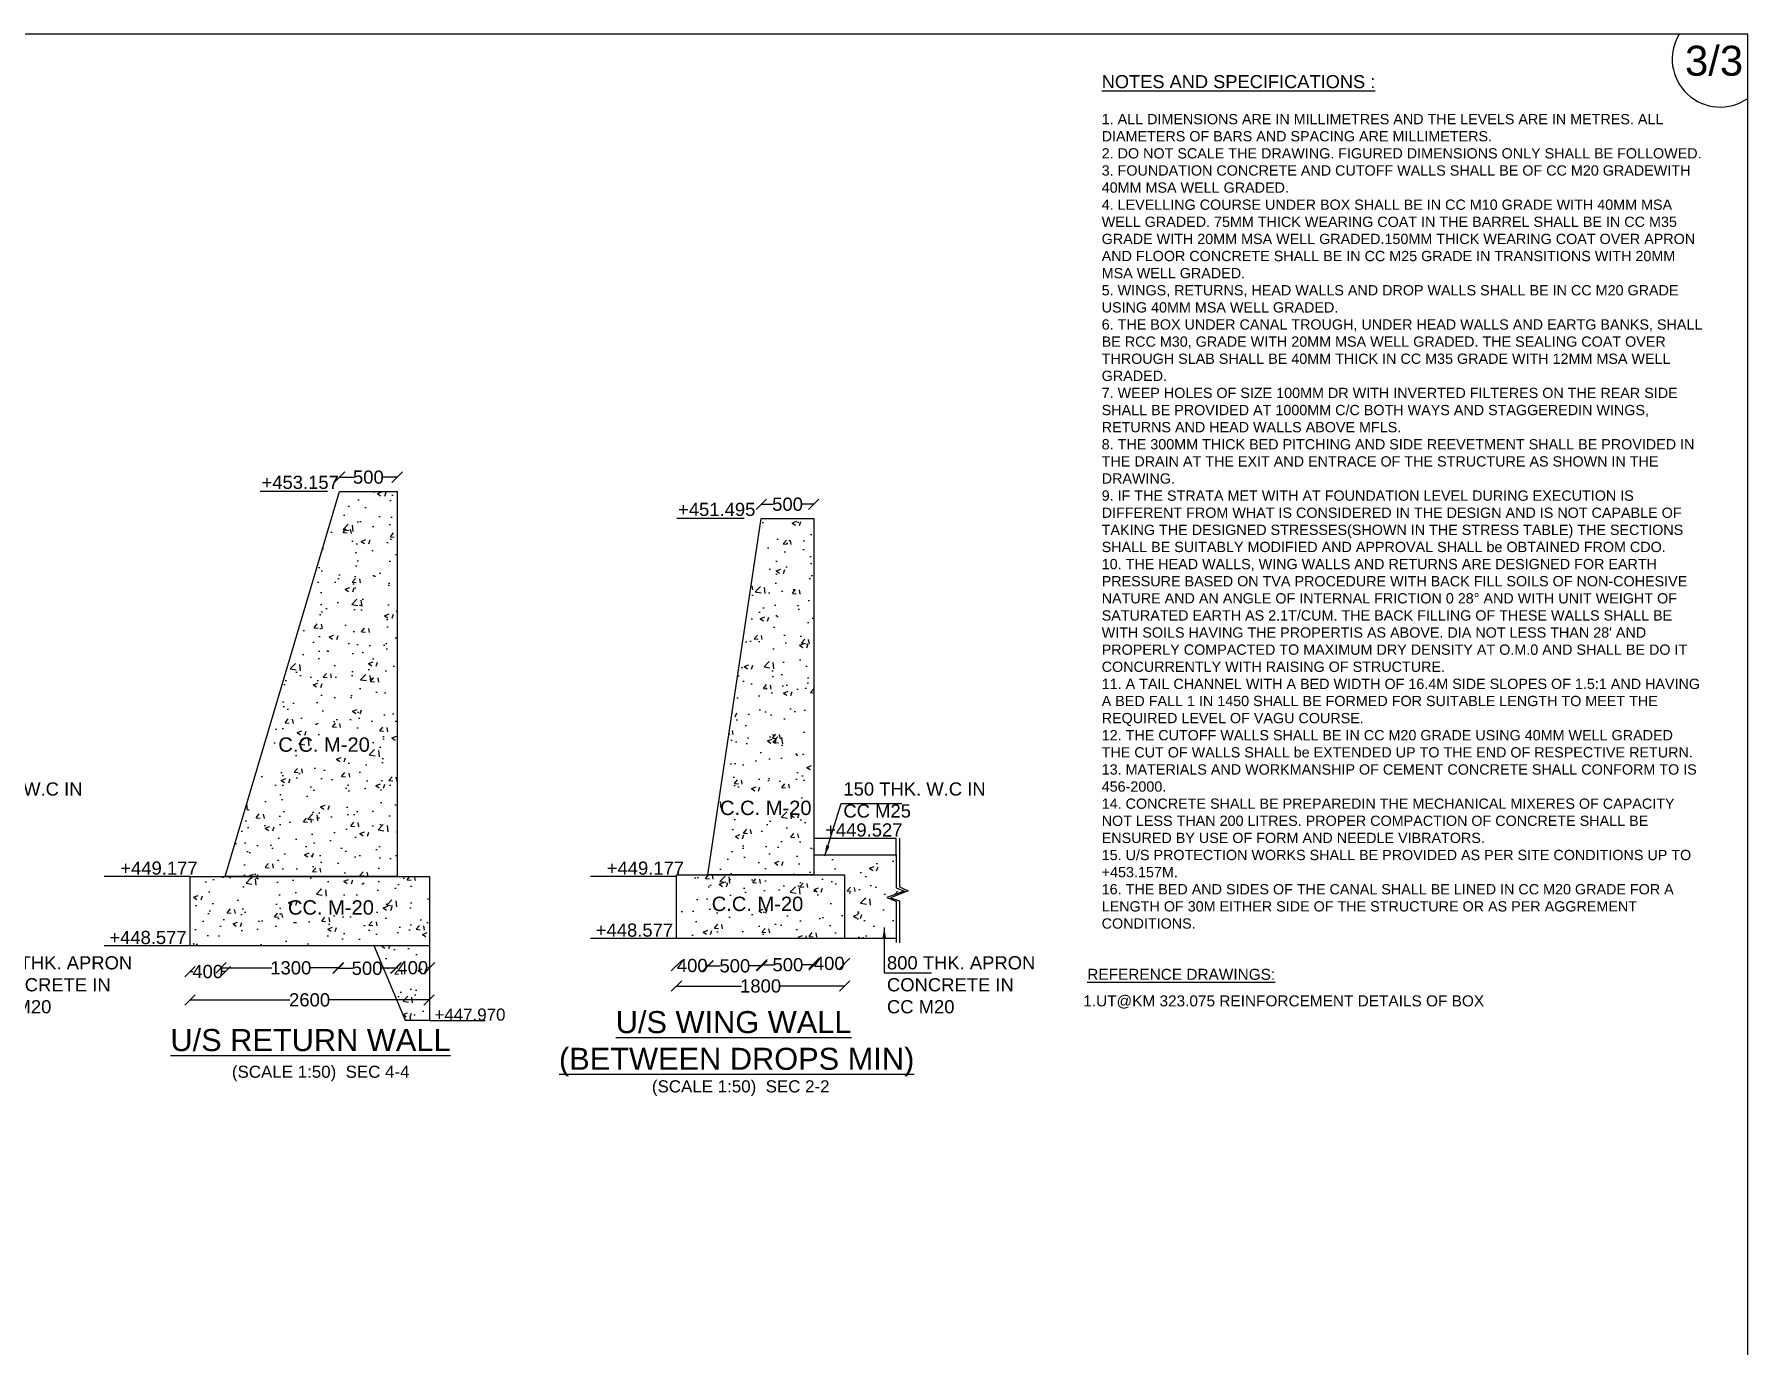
# Model space of a CAD drawing. Header units: millimetres. Extents: x 5124 to 6568637, y 2311 to 91879094.
# Drawn here: x 3749070 to 3764640, y 45943758 to 45955673 of the extents above; entities that cross this region are included whole.
import ezdxf

# ---------------------------------------------------------------- set-up
doc = ezdxf.new("R2010")
doc.units = ezdxf.units.MM
doc.header["$MEASUREMENT"] = 0
for name, color, linetype in [('DIMENSION', 7, 'Continuous'), ('DRAWING', 7, 'Continuous'), ('TEXT', 7, 'Continuous')]:
    doc.layers.add(name, color=color, linetype=linetype)
doc.styles.get("Standard").update_dxf_attribs({"font": 'arial.ttf', "height": 120})
doc.dimstyles.get("Standard").update_dxf_attribs({"dimtxt": 200, "dimasz": 110, "dimexe": 0.18, "dimexo": 0.0625, "dimgap": 0.09, "dimtad": 0, "dimtih": 1, "dimtoh": 1, "dimdec": 0, "dimzin": 0, "dimdsep": 46, "dimtxsty": 'Standard', "dimblk": 'OBLIQUE', "dimcen": 0.09, "dimse1": 1, "dimse2": 1, "dimadec": 0, "dimazin": 0, "dimtfac": 1, "dimtdec": 0, "dimtofl": 0, "dimtmove": 0, "dimatfit": 3, "dimfxl": 1, "dimtolj": 1, "dimtzin": 0, "dimarcsym": 0})

# ---------------------------------------------------------------- blocks, each defined once
blk = doc.blocks.new('_Oblique')
at = {"color": 0, "linetype": 'ByBlock', "lineweight": -2}
blk.add_line((-0.5, -0.5), (0.5, 0.5), dxfattribs=at)
blk = doc.blocks.new('*D108')
at = {"layer": 'Defpoints', "color": 0, "linetype": 'Continuous', "transparency": 16777216}
for p in [(3751844, 45951519), (3752368, 45951649), (3752368, 45951519)]:
    blk.add_point(p, dxfattribs=at)
at = {"layer": 'DIMENSION', "color": 0, "linetype": 'Continuous', "lineweight": -2, "transparency": 16777216}
for p, q in [((3751844, 45951649), (3751973, 45951649)), ((3752368, 45951649), (3752238, 45951649))]:
    blk.add_line(p, q, dxfattribs=at)
at = {"layer": 'DIMENSION', "color": 0, "linetype": 'Continuous', "lineweight": -2, "transparency": 16777216, "xscale": 95, "yscale": 95, "zscale": 95, "rotation": 180}
blk.add_blockref('_Oblique', (3751844, 45951649), dxfattribs=at)
at = {"layer": 'DIMENSION', "color": 0, "linetype": 'Continuous', "lineweight": -2, "transparency": 16777216, "xscale": 95, "yscale": 95, "zscale": 95}
blk.add_blockref('_Oblique', (3752368, 45951649), dxfattribs=at)
at = {"layer": 'DIMENSION', "color": 0, "linetype": 'Continuous', "transparency": 16777216, "insert": (3752106, 45951649), "char_height": 120, "attachment_point": 5}
blk.add_mtext('\\A1;500', dxfattribs=at)
blk = doc.blocks.new('*D109')
at = {"layer": 'Defpoints', "color": 0, "linetype": 'Continuous', "transparency": 16777216}
for p in [(3750486, 45948022), (3750806, 45948022), (3750806, 45947157)]:
    blk.add_point(p, dxfattribs=at)
at = {"layer": 'DIMENSION', "color": 0, "linetype": 'Continuous', "lineweight": -2, "transparency": 16777216}
for p, q in [((3750486, 45947157), (3750511, 45947157)), ((3750806, 45947157), (3750781, 45947157))]:
    blk.add_line(p, q, dxfattribs=at)
at = {"layer": 'DIMENSION', "color": 0, "linetype": 'Continuous', "lineweight": -2, "transparency": 16777216, "xscale": 95, "yscale": 95, "zscale": 95, "rotation": 180}
blk.add_blockref('_Oblique', (3750486, 45947157), dxfattribs=at)
at = {"layer": 'DIMENSION', "color": 0, "linetype": 'Continuous', "lineweight": -2, "transparency": 16777216, "xscale": 95, "yscale": 95, "zscale": 95}
blk.add_blockref('_Oblique', (3750806, 45947157), dxfattribs=at)
at = {"layer": 'DIMENSION', "color": 0, "linetype": 'Continuous', "transparency": 16777216, "insert": (3750646, 45947157), "char_height": 120, "attachment_point": 5}
blk.add_mtext('\\A1;400', dxfattribs=at)
blk = doc.blocks.new('*D105')
at = {"layer": 'Defpoints', "color": 0, "linetype": 'Continuous', "transparency": 16777216}
for p in [(3750767, 45947392), (3751832, 45947191), (3751832, 45947106)]:
    blk.add_point(p, dxfattribs=at)
at = {"layer": 'DIMENSION', "color": 0, "linetype": 'Continuous', "lineweight": -2, "transparency": 16777216}
for p, q in [((3750767, 45947191), (3751228, 45947191)), ((3751832, 45947191), (3751574, 45947191))]:
    blk.add_line(p, q, dxfattribs=at)
at = {"layer": 'DIMENSION', "color": 0, "linetype": 'Continuous', "lineweight": -2, "transparency": 16777216, "xscale": 95, "yscale": 95, "zscale": 95, "rotation": 180}
blk.add_blockref('_Oblique', (3750767, 45947191), dxfattribs=at)
at = {"layer": 'DIMENSION', "color": 0, "linetype": 'Continuous', "lineweight": -2, "transparency": 16777216, "xscale": 95, "yscale": 95, "zscale": 95}
blk.add_blockref('_Oblique', (3751832, 45947191), dxfattribs=at)
at = {"layer": 'DIMENSION', "color": 0, "linetype": 'Continuous', "transparency": 16777216, "insert": (3751401, 45947191), "char_height": 120, "attachment_point": 5}
blk.add_mtext('\\A1;1300', dxfattribs=at)
blk = doc.blocks.new('*D106')
at = {"layer": 'Defpoints', "color": 0, "linetype": 'Continuous', "transparency": 16777216}
for p in [(3751832, 45947172), (3752357, 45947187), (3752357, 45947187)]:
    blk.add_point(p, dxfattribs=at)
at = {"layer": 'DIMENSION', "color": 0, "linetype": 'Continuous', "lineweight": -2, "transparency": 16777216}
for p, q in [((3751832, 45947187), (3751962, 45947187)), ((3752357, 45947187), (3752227, 45947187))]:
    blk.add_line(p, q, dxfattribs=at)
at = {"layer": 'DIMENSION', "color": 0, "linetype": 'Continuous', "lineweight": -2, "transparency": 16777216, "xscale": 95, "yscale": 95, "zscale": 95, "rotation": 180}
blk.add_blockref('_Oblique', (3751832, 45947187), dxfattribs=at)
at = {"layer": 'DIMENSION', "color": 0, "linetype": 'Continuous', "lineweight": -2, "transparency": 16777216, "xscale": 95, "yscale": 95, "zscale": 95}
blk.add_blockref('_Oblique', (3752357, 45947187), dxfattribs=at)
at = {"layer": 'DIMENSION', "color": 0, "linetype": 'Continuous', "transparency": 16777216, "insert": (3752094, 45947187), "char_height": 120, "attachment_point": 5}
blk.add_mtext('\\A1;500', dxfattribs=at)
blk = doc.blocks.new('*D110')
at = {"layer": 'Defpoints', "color": 0, "linetype": 'Continuous', "transparency": 16777216}
for p in [(3752663, 45947392), (3752357, 45947187), (3752663, 45947192)]:
    blk.add_point(p, dxfattribs=at)
at = {"layer": 'DIMENSION', "color": 0, "linetype": 'Continuous', "lineweight": -2, "transparency": 16777216}
for p, q in [((3752357, 45947192), (3752375, 45947192)), ((3752663, 45947192), (3752645, 45947192))]:
    blk.add_line(p, q, dxfattribs=at)
at = {"layer": 'DIMENSION', "color": 0, "linetype": 'Continuous', "lineweight": -2, "transparency": 16777216, "xscale": 95, "yscale": 95, "zscale": 95, "rotation": 180}
blk.add_blockref('_Oblique', (3752357, 45947192), dxfattribs=at)
at = {"layer": 'DIMENSION', "color": 0, "linetype": 'Continuous', "lineweight": -2, "transparency": 16777216, "xscale": 95, "yscale": 95, "zscale": 95}
blk.add_blockref('_Oblique', (3752663, 45947192), dxfattribs=at)
at = {"layer": 'DIMENSION', "color": 0, "linetype": 'Continuous', "transparency": 16777216, "insert": (3752510, 45947192), "char_height": 120, "attachment_point": 5}
blk.add_mtext('\\A1;400', dxfattribs=at)
blk = doc.blocks.new('*D107')
at = {"layer": 'Defpoints', "color": 0, "linetype": 'Continuous', "transparency": 16777216}
for p in [(3750486, 45947157), (3752657, 45947186), (3750486, 45946900)]:
    blk.add_point(p, dxfattribs=at)
at = {"layer": 'DIMENSION', "color": 0, "linetype": 'Continuous', "lineweight": -2, "transparency": 16777216}
for p, q in [((3750486, 45946900), (3751391, 45946900)), ((3752657, 45946900), (3751752, 45946900))]:
    blk.add_line(p, q, dxfattribs=at)
at = {"layer": 'DIMENSION', "color": 0, "linetype": 'Continuous', "lineweight": -2, "transparency": 16777216, "xscale": 95, "yscale": 95, "zscale": 95, "rotation": 180}
blk.add_blockref('_Oblique', (3750486, 45946900), dxfattribs=at)
at = {"layer": 'DIMENSION', "color": 0, "linetype": 'Continuous', "lineweight": -2, "transparency": 16777216, "xscale": 95, "yscale": 95, "zscale": 95}
blk.add_blockref('_Oblique', (3752657, 45946900), dxfattribs=at)
at = {"layer": 'DIMENSION', "color": 0, "linetype": 'Continuous', "transparency": 16777216, "insert": (3751572, 45946900), "char_height": 120, "attachment_point": 5}
blk.add_mtext('\\A1;2600', dxfattribs=at)
blk = doc.blocks.new('*D111')
at = {"layer": 'Defpoints', "color": 0, "linetype": 'Continuous', "transparency": 16777216}
for p in [(3756153, 45951403), (3755677, 45951273), (3756153, 45951273)]:
    blk.add_point(p, dxfattribs=at)
at = {"layer": 'DIMENSION', "color": 0, "linetype": 'Continuous', "lineweight": -2, "transparency": 16777216}
for p, q in [((3755677, 45951403), (3755782, 45951403)), ((3756153, 45951403), (3756047, 45951403))]:
    blk.add_line(p, q, dxfattribs=at)
at = {"layer": 'DIMENSION', "color": 0, "linetype": 'Continuous', "lineweight": -2, "transparency": 16777216, "xscale": 95, "yscale": 95, "zscale": 95, "rotation": 180}
blk.add_blockref('_Oblique', (3755677, 45951403), dxfattribs=at)
at = {"layer": 'DIMENSION', "color": 0, "linetype": 'Continuous', "lineweight": -2, "transparency": 16777216, "xscale": 95, "yscale": 95, "zscale": 95}
blk.add_blockref('_Oblique', (3756153, 45951403), dxfattribs=at)
at = {"layer": 'DIMENSION', "color": 0, "linetype": 'Continuous', "transparency": 16777216, "insert": (3755915, 45951403), "char_height": 120, "attachment_point": 5}
blk.add_mtext('\\A1;500', dxfattribs=at)
blk = doc.blocks.new('*D112')
at = {"layer": 'Defpoints', "color": 0, "linetype": 'Continuous', "transparency": 16777216}
for p in [(3754906, 45948036), (3755192, 45948036), (3755192, 45947212)]:
    blk.add_point(p, dxfattribs=at)
at = {"layer": 'DIMENSION', "color": 0, "linetype": 'Continuous', "lineweight": -2, "transparency": 16777216}
for p, q in [((3754906, 45947212), (3754914, 45947212)), ((3755192, 45947212), (3755184, 45947212))]:
    blk.add_line(p, q, dxfattribs=at)
at = {"layer": 'DIMENSION', "color": 0, "linetype": 'Continuous', "lineweight": -2, "transparency": 16777216, "xscale": 95, "yscale": 95, "zscale": 95, "rotation": 180}
blk.add_blockref('_Oblique', (3754906, 45947212), dxfattribs=at)
at = {"layer": 'DIMENSION', "color": 0, "linetype": 'Continuous', "lineweight": -2, "transparency": 16777216, "xscale": 95, "yscale": 95, "zscale": 95}
blk.add_blockref('_Oblique', (3755192, 45947212), dxfattribs=at)
at = {"layer": 'DIMENSION', "color": 0, "linetype": 'Continuous', "transparency": 16777216, "insert": (3755049, 45947212), "char_height": 120, "attachment_point": 5}
blk.add_mtext('\\A1;400', dxfattribs=at)
blk = doc.blocks.new('*D113')
at = {"layer": 'Defpoints', "color": 0, "linetype": 'Continuous', "transparency": 16777216}
for p in [(3755192, 45947212), (3755681, 45947212), (3755681, 45947209)]:
    blk.add_point(p, dxfattribs=at)
at = {"layer": 'DIMENSION', "color": 0, "linetype": 'Continuous', "lineweight": -2, "transparency": 16777216}
for p, q in [((3755192, 45947209), (3755304, 45947209)), ((3755681, 45947209), (3755569, 45947209))]:
    blk.add_line(p, q, dxfattribs=at)
at = {"layer": 'DIMENSION', "color": 0, "linetype": 'Continuous', "lineweight": -2, "transparency": 16777216, "xscale": 95, "yscale": 95, "zscale": 95, "rotation": 180}
blk.add_blockref('_Oblique', (3755192, 45947209), dxfattribs=at)
at = {"layer": 'DIMENSION', "color": 0, "linetype": 'Continuous', "lineweight": -2, "transparency": 16777216, "xscale": 95, "yscale": 95, "zscale": 95}
blk.add_blockref('_Oblique', (3755681, 45947209), dxfattribs=at)
at = {"layer": 'DIMENSION', "color": 0, "linetype": 'Continuous', "transparency": 16777216, "insert": (3755436, 45947209), "char_height": 120, "attachment_point": 5}
blk.add_mtext('\\A1;500', dxfattribs=at)
blk = doc.blocks.new('*D114')
at = {"layer": 'Defpoints', "color": 0, "linetype": 'Continuous', "transparency": 16777216}
for p in [(3755681, 45947209), (3756155, 45947219), (3756155, 45947209)]:
    blk.add_point(p, dxfattribs=at)
at = {"layer": 'DIMENSION', "color": 0, "linetype": 'Continuous', "lineweight": -2, "transparency": 16777216}
for p, q in [((3755681, 45947219), (3755786, 45947219)), ((3756155, 45947219), (3756051, 45947219))]:
    blk.add_line(p, q, dxfattribs=at)
at = {"layer": 'DIMENSION', "color": 0, "linetype": 'Continuous', "lineweight": -2, "transparency": 16777216, "xscale": 95, "yscale": 95, "zscale": 95, "rotation": 180}
blk.add_blockref('_Oblique', (3755681, 45947219), dxfattribs=at)
at = {"layer": 'DIMENSION', "color": 0, "linetype": 'Continuous', "lineweight": -2, "transparency": 16777216, "xscale": 95, "yscale": 95, "zscale": 95}
blk.add_blockref('_Oblique', (3756155, 45947219), dxfattribs=at)
at = {"layer": 'DIMENSION', "color": 0, "linetype": 'Continuous', "transparency": 16777216, "insert": (3755918, 45947219), "char_height": 120, "attachment_point": 5}
blk.add_mtext('\\A1;500', dxfattribs=at)
blk = doc.blocks.new('*D115')
at = {"layer": 'Defpoints', "color": 0, "linetype": 'Continuous', "transparency": 16777216}
for p in [(3756434, 45947459), (3756155, 45947209), (3756434, 45947231)]:
    blk.add_point(p, dxfattribs=at)
at = {"layer": 'DIMENSION', "color": 0, "linetype": 'Continuous', "lineweight": -2, "transparency": 16777216}
for p, q in [((3756155, 45947231), (3756159, 45947231)), ((3756434, 45947231), (3756429, 45947231))]:
    blk.add_line(p, q, dxfattribs=at)
at = {"layer": 'DIMENSION', "color": 0, "linetype": 'Continuous', "lineweight": -2, "transparency": 16777216, "xscale": 95, "yscale": 95, "zscale": 95, "rotation": 180}
blk.add_blockref('_Oblique', (3756155, 45947231), dxfattribs=at)
at = {"layer": 'DIMENSION', "color": 0, "linetype": 'Continuous', "lineweight": -2, "transparency": 16777216, "xscale": 95, "yscale": 95, "zscale": 95}
blk.add_blockref('_Oblique', (3756434, 45947231), dxfattribs=at)
at = {"layer": 'DIMENSION', "color": 0, "linetype": 'Continuous', "transparency": 16777216, "insert": (3756294, 45947231), "char_height": 120, "attachment_point": 5}
blk.add_mtext('\\A1;400', dxfattribs=at)
blk = doc.blocks.new('*D116')
at = {"layer": 'Defpoints', "color": 0, "linetype": 'Continuous', "transparency": 16777216}
for p in [(3754906, 45947459), (3756434, 45947459), (3756434, 45947026)]:
    blk.add_point(p, dxfattribs=at)
at = {"layer": 'DIMENSION', "color": 0, "linetype": 'Continuous', "lineweight": -2, "transparency": 16777216}
for p, q in [((3754906, 45947026), (3755497, 45947026)), ((3756434, 45947026), (3755843, 45947026))]:
    blk.add_line(p, q, dxfattribs=at)
at = {"layer": 'DIMENSION', "color": 0, "linetype": 'Continuous', "lineweight": -2, "transparency": 16777216, "xscale": 95, "yscale": 95, "zscale": 95, "rotation": 180}
blk.add_blockref('_Oblique', (3754906, 45947026), dxfattribs=at)
at = {"layer": 'DIMENSION', "color": 0, "linetype": 'Continuous', "lineweight": -2, "transparency": 16777216, "xscale": 95, "yscale": 95, "zscale": 95}
blk.add_blockref('_Oblique', (3756434, 45947026), dxfattribs=at)
at = {"layer": 'DIMENSION', "color": 0, "linetype": 'Continuous', "transparency": 16777216, "insert": (3755670, 45947026), "char_height": 120, "attachment_point": 5}
blk.add_mtext('\\A1;1800', dxfattribs=at)

msp = doc.modelspace()

# ---------------------------------------------------------------- hatches: boundary and pattern name
at = {"layer": 'DRAWING'}
h = msp.add_hatch(dxfattribs=at)
h.set_pattern_fill('AR-CONC,_O', color=256, scale=59.889079)
h.set_pattern_definition([(50, (-314313, -4084417.05), (429.5605202, -37.581676), [44.9168095, -494.084905]), (355, (-314313, -4084417.05), (-83.0968963, 450.480944), [35.9334476, -395.267924]), (100.4514, (-314277.2, -4084420.2), (346.463943, 412.8989947), [38.173413, -419.907556]), (46.1842, (-314313, -4084297.3), (639.160839, -99.127814), [67.375214, -741.127357]), (96.6356, (-314259.75, -4084305.54), (559.76089, 583.390225), [57.260121, -629.8612335]), (351.1842, (-314313, -4084297.3), (559.760434, 583.390662), [53.9001714, -592.901886]), (21, (-314253.12, -4084327.22), (357.4821383, -241.124747), [44.9168095, -494.084905]), (326, (-314253.1, -4084327.2), (145.7193123, 434.285686), [35.9334476, -395.267924]), (71.4514, (-314223.33, -4084347.3), (503.201597, 193.1605452), [38.173413, -419.907556]), (37.5, (-314313.01, -4084417.05), (7.2824254, 199.3670644), [0, -390.4767976, 0, -401.2568319, 0, -396.7651509]), (7.5, (-314313, -4084417.05), (157.5499241, 236.2095432), [0, -228.7762833, 0, -381.4934357, 0, -151.2199254]), (327.5, (-314446.56, -4084417.05), (319.7013426, -13.50790504), [0, -149.7226985, 0, -467.1348192, 0, -619.8519716]), (317.5, (-314506.45, -4084417.05), (349.2648279, 59.9519523), [0, -194.639508, 0, -310.2254312, 0, -440.1847335])])
h.paths.add_polyline_path([(3752367.6, 45948021.8), (3752367.6, 45951519), (3751843.6, 45951519), (3750806.4, 45948021.8)])
h.paths.add_polyline_path([(3750486.3, 45948021.8), (3750486.3, 45947392.4), (3752662.6, 45947392.4), (3752662.6, 45948021.8)])
h.paths.add_polyline_path([(3751203.3, 45949118.2), (3752153.3, 45949118.2), (3752153.3, 45949321), (3751203.3, 45949321)], flags=24)
h.paths.add_polyline_path([(3751290.9, 45947638.6), (3752190.2, 45947638.6), (3752190.2, 45947841.4), (3751290.9, 45947841.4)], flags=24)
h = msp.add_hatch(dxfattribs=at)
h.set_pattern_fill('AR-CONC,_O', color=256, scale=59.889079)
h.set_pattern_definition([(50, (0, 0), (429.5605202, -37.581676), [44.9168095, -494.084905]), (355, (0, 0), (-83.0968963, 450.480944), [35.9334476, -395.267924]), (100.4514, (35.8, -3.13), (346.463943, 412.8989947), [38.173413, -419.907556]), (46.1842, (0, 119.8), (639.160839, -99.127814), [67.375214, -741.127357]), (96.6356, (53.26, 111.5), (559.76089, 583.390225), [57.260121, -629.8612335]), (351.1842, (0, 119.8), (559.760434, 583.390662), [53.900171, -592.901886]), (21, (59.9, 89.83), (357.4821383, -241.124747), [44.9168095, -494.084905]), (326, (59.9, 89.83), (145.7193123, 434.285686), [35.9334476, -395.267924]), (71.4514, (89.7, 69.74), (503.201597, 193.1605452), [38.173413, -419.907556]), (37.5, (0, 0), (7.2824254, 199.3670644), [0, -390.4767976, 0, -401.2568319, 0, -396.7651509]), (7.5, (0, 0), (157.5499241, 236.2095432), [0, -228.7762833, 0, -381.4934357, 0, -151.2199254]), (327.5, (-133.55, 0), (319.7013426, -13.50790504), [0, -149.7226985, 0, -467.1348192, 0, -619.8519716]), (317.5, (-193.44, 0), (349.264828, 59.9519523), [0, -194.639508, 0, -310.2254312, 0, -440.1847335])])
h.paths.add_polyline_path([(3756152.6, 45951273.1), (3755676.6, 45951273.1), (3755191.6, 45948036.2), (3756152.6, 45948036.2)])
h.paths.add_polyline_path([(3756433.7, 45948036.2), (3754906.2, 45948036.2), (3754906.2, 45947459), (3756433.7, 45947459)])
h.paths.add_polyline_path([(3756903.2, 45947796.5), (3756815.7, 45947829.4), (3756977.7, 45947888.4), (3756903.2, 45947918.1), (3756903.2, 45948218.1), (3756152.6, 45948218.1), (3756152.6, 45948036.2), (3756433.7, 45948036.2), (3756433.7, 45947459), (3756903.2, 45947459)])
h.paths.add_polyline_path([(3755216.9, 45948543.4), (3756167, 45948543.4), (3756167, 45948746.2), (3755216.9, 45948746.2)], flags=9)
h.paths.add_polyline_path([(3755141.7, 45947671.4), (3756091.7, 45947671.4), (3756091.7, 45947874.2), (3755141.7, 45947874.2)], flags=24)
h = msp.add_hatch(dxfattribs=at)
h.set_pattern_fill('AR-CONC,_O', color=256, scale=55)
h.set_pattern_definition([(50, (8494.5, -54.95), (394.4931004, -34.5136742), [41.25, -453.75]), (355, (8494.5, -54.95), (-76.3132335, 413.7056735), [33, -363]), (100.4514, (8527.4, -57.83), (318.18016, 379.191748), [35.0571045, -385.6281616]), (46.1842, (8494.5, 55.05), (586.982577, -91.035458), [61.875, -680.625]), (96.6356, (8543.4, 47.46), (514.064488, 535.764829), [52.5856584, -578.44215]), (351.1842, (8494.5, 55.05), (514.06407, 535.7652305), [49.5, -544.5]), (21, (8549.5, 27.55), (328.2988787, -221.4403899), [41.25, -453.75]), (326, (8549.5, 27.55), (133.8234326, 398.8325248), [33, -363]), (71.4514, (8576.87, 9.1), (462.1224457, 177.3917732), [35.0571045, -385.6281616]), (37.5, (8494.51, -54.95), (6.68792042, 183.0916196), [0, -358.6, 0, -368.5, 0, -364.375]), (7.5, (8494.51, -54.95), (144.6882456, 216.9264415), [0, -210.1, 0, -350.35, 0, -138.875]), (327.5, (8371.86, -54.95), (293.6023399, -12.40517945), [0, -137.5, 0, -429, 0, -569.25]), (317.5, (8316.86, -54.95), (320.7523931, 55.0577403), [0, -178.75, 0, -284.9, 0, -404.25])])
h.paths.add_polyline_path([(3752159.4, 45947392.4), (3752444.1, 45946712.2), (3752662.6, 45946712.2), (3752662.6, 45947392.4)])
h.paths.add_polyline_path([(3751992.5, 45947330), (3752317.2, 45947330), (3752317.2, 45947147.4), (3751992.5, 45947147.4)], flags=9)
h.paths.add_polyline_path([(3752358.6, 45947338.9), (3752688.2, 45947338.9), (3752688.2, 45947156.3), (3752358.6, 45947156.3)], flags=9)

# ---------------------------------------------------------------- linework, layer by layer
at = {"layer": 'DIMENSION', "linetype": 'Continuous'}
msp.add_lwpolyline([(3764639.6, 45955672.8), (3730502.9, 45955672.8), (3730502.9, 45931793.3), (3764639.6, 45931793.3)], close=True, dxfattribs=at)
at = {"layer": 'DIMENSION', "color": 0, "linetype": 'Continuous'}
for points in [[(3756152.6, 45948036.2), (3755191.6, 45948036.2), (3755676.6, 45951273.1), (3756152.6, 45951273.1)], [(3754906.2, 45948036.2), (3756433.7, 45948036.2), (3756433.7, 45947459), (3754906.2, 45947459)]]:
    msp.add_lwpolyline(points, close=True, dxfattribs=at)
for points in [[(3756903.2, 45948218.1), (3756903.2, 45948367.9), (3756152.6, 45948367.9)], [(3756931.2, 45948370.6), (3756931.2, 45947926.3), (3757009.8, 45947891.3), (3756849, 45947828.8), (3756930.8, 45947799.3), (3756930.8, 45947419.3)], [(3756152.6, 45948218.1), (3756903.2, 45948218.1), (3756903.2, 45947918.1), (3756977.7, 45947888.4), (3756815.7, 45947829.4), (3756903.2, 45947796.5), (3756903.2, 45947459), (3756433.7, 45947459)], [(3752662.6, 45947392.4), (3752662.6, 45946712.2), (3752444.1, 45946712.2), (3752159.4, 45947392.4)], [(3756903.2, 45947459), (3756903.2, 45947420.8)], [(3752662.6, 45946712.2), (3753167.5, 45946712.2)]]:
    msp.add_lwpolyline(points, dxfattribs=at)
at = {"layer": 'DRAWING', "linetype": 'Continuous'}
for points in [[(3752367.6, 45948021.8), (3750806.4, 45948021.8), (3751843.6, 45951519), (3752367.6, 45951519)], [(3750486.3, 45948021.8), (3752662.6, 45948021.8), (3752662.6, 45947392.4), (3750486.3, 45947392.4)]]:
    msp.add_lwpolyline(points, close=True, dxfattribs=at)
for points in [[(3751734.5, 45951519), (3751122.9, 45951519)], [(3755519.4, 45951273.1), (3754907.8, 45951273.1)], [(3750486.3, 45948021.8), (3749704.3, 45948021.8)], [(3754906.2, 45948021.8), (3754124.3, 45948021.8)], [(3750486.3, 45947392.4), (3749704.3, 45947392.4)], [(3754906.2, 45947459), (3754124.3, 45947459)]]:
    msp.add_lwpolyline(points, dxfattribs=at)
at = {"layer": 'DRAWING'}
msp.add_arc((3764389.5, 45955448.2), 436.4, 149.02429, 304.97615, dxfattribs=at)

# ---------------------------------------------------------------- texts
msp.add_text('3/3', height=271.94, dxfattribs=at).set_placement((3764069.8, 45955296.5))
at = {"layer": 'DRAWING', "linetype": 'Continuous', "attachment_point": 1}
for s, insert, char_height, width in [('150 THK. W.C IN \\PCC M25', (3748216.3, 45948876.2), 119.778, 1924.34), ('150 THK. W.C IN \\PCC M25', (3756422.6, 45948876.2), 119.778, 1924.34), ('+449.527', (3756256.6, 45948504.3), 119.78, 719.944), ('800 THK. APRON CONCRETE IN \\PCC M20', (3748612, 45947297.3), 119.778, 1924.34), ('800 THK. APRON CONCRETE IN \\PCC M20', (3756818.2, 45947297.3), 119.778, 1924.34)]:
    msp.add_mtext(s, dxfattribs=dict(at, insert=insert, char_height=char_height, width=width))
at = {"layer": 'TEXT'}
for s, height, p in [('+453.157', 119.78, (3751135.1, 45951542.3)), ('+451.495', 119.78, (3754920.1, 45951296.5)), (' C.C. M-20', 130.67, (3751237.1, 45949154.3)), (' C.C. M-20', 130.67, (3755250.7, 45948579.5)), ('+449.177', 119.78, (3749852.1, 45948037.7)), ('+449.177', 119.78, (3754272.1, 45948037.7)), (' CC. M-20', 130.67, (3751324.7, 45947674.7)), (' C.C. M-20', 130.67, (3755175.5, 45947707.4)), ('+448.577', 119.78, (3749752.5, 45947407.6)), ('+448.577', 119.78, (3754172.5, 45947474.3)), ('%%UREFERENCE DRAWINGS:', 100, (3758638.7, 45947082.6)), ('1.UT@KM 323.075 REINFORCEMENT DETAILS OF BOX  ', 100, (3758601.8, 45946841.3)), ('+447.970', 110, (3752706.8, 45946711.7))]:
    msp.add_text(s, height=height, dxfattribs=at).set_placement(p)
at = {"layer": 'TEXT', "linetype": 'Continuous', "insert": (3758769.4, 45955301.9), "char_height": 93.2667, "width": 5448.789, "attachment_point": 1}
msp.add_mtext("{\\H1.2722x;\\LNOTES AND SPECIFICATIONS :}  \\P\\P1. ALL DIMENSIONS ARE IN MILLIMETRES AND THE LEVELS ARE IN METRES. ALL DIAMETERS OF BARS AND SPACING ARE MILLIMETERS. \\P2. DO NOT SCALE THE DRAWING. FIGURED DIMENSIONS ONLY SHALL BE FOLLOWED. \\P3. FOUNDATION CONCRETE AND CUTOFF WALLS SHALL BE OF CC M20 GRADEWITH 40MM MSA WELL GRADED. \\P4. LEVELLING COURSE UNDER BOX SHALL BE IN CC M10 GRADE WITH 40MM MSA WELL GRADED. 75MM THICK WEARING COAT IN THE BARREL SHALL BE IN CC M35 GRADE WITH 20MM MSA WELL GRADED.150MM THICK WEARING COAT OVER APRON AND FLOOR CONCRETE SHALL BE IN CC M25 GRADE IN TRANSITIONS WITH 20MM MSA WELL GRADED. \\P5. WINGS, RETURNS, HEAD WALLS AND DROP WALLS SHALL BE IN CC M20 GRADE USING 40MM MSA WELL GRADED. \\P6. THE BOX UNDER CANAL TROUGH, UNDER HEAD WALLS AND EARTG BANKS, SHALL BE RCC M30, GRADE WITH 20MM MSA WELL GRADED. THE SEALING COAT OVER THROUGH SLAB SHALL BE 40MM THICK IN CC M35 GRADE WITH 12MM MSA WELL GRADED. \\P7. WEEP HOLES OF SIZE 100MM DR WITH INVERTED FILTERES ON THE REAR SIDE SHALL BE PROVIDED AT 1000MM C/C BOTH WAYS AND STAGGEREDIN WINGS, RETURNS AND HEAD WALLS ABOVE MFLS. \\P8. THE 300MM THICK BED PITCHING AND SIDE REEVETMENT SHALL BE PROVIDED IN THE DRAIN AT THE EXIT AND ENTRACE OF THE STRUCTURE AS SHOWN IN THE DRAWING. \\P9. IF THE STRATA MET WITH AT FOUNDATION LEVEL DURING EXECUTION IS DIFFERENT FROM WHAT IS CONSIDERED IN THE DESIGN AND IS NOT CAPABLE OF TAKING THE DESIGNED STRESSES(SHOWN IN THE STRESS TABLE) THE SECTIONS SHALL BE SUITABLY MODIFIED AND APPROVAL SHALL be OBTAINED FROM CDO. \\P10. THE HEAD WALLS, WING WALLS AND RETURNS ARE DESIGNED FOR EARTH PRESSURE BASED ON TVA PROCEDURE WITH BACK FILL SOILS OF NON-COHESIVE NATURE AND AN ANGLE OF INTERNAL FRICTION 0 28° AND WITH UNIT WEIGHT OF SATURATED EARTH AS 2.1T/CUM. THE BACK FILLING OF THESE WALLS SHALL BE WITH SOILS HAVING THE PROPERTIS AS ABOVE. DIA NOT LESS THAN 28' AND PROPERLY COMPACTED TO MAXIMUM DRY DENSITY AT O.M.0 AND SHALL BE DO IT CONCURRENTLY WITH RAISING OF STRUCTURE. \\P11. A TAIL CHANNEL WITH A BED WIDTH OF 16.4M SIDE SLOPES OF 1.5:1 AND HAVING A BED FALL 1 IN 1450 SHALL BE FORMED FOR SUITABLE LENGTH TO MEET THE REQUIRED LEVEL OF VAGU COURSE. \\P12. THE CUTOFF WALLS SHALL BE IN CC M20 GRADE USING 40MM WELL GRADED THE CUT OF WALLS SHALL be EXTENDED UP TO THE END OF RESPECTIVE RETURN. \\P13. MATERIALS AND WORKMANSHIP OF CEMENT CONCRETE SHALL CONFORM TO IS 456-2000. \\P14. CONCRETE SHALL BE PREPAREDIN THE MECHANICAL MIXERES OF CAPACITY NOT LESS THAN 200 LITRES. PROPER COMPACTION OF CONCRETE SHALL BE ENSURED BY USE OF FORM AND NEEDLE VIBRATORS. \\P15. U/S PROTECTION WORKS SHALL BE PROVIDED AS PER SITE CONDITIONS UP TO +453.157M. \\P16. THE BED AND SIDES OF THE CANAL SHALL BE LINED IN CC M20 GRADE FOR A LENGTH OF 30M EITHER SIDE OF THE STRUCTURE OR AS PER AGGREMENT CONDITIONS. ", dxfattribs=at)
at = {"layer": 'TEXT', "attachment_point": 1}
for s, insert, char_height, width in [('\\pi1144.1;{\\LU/S WING WALL \\P\\pi551.24; (BETWEEN DROPS MIN)}', (3753209.6, 45946798.4), 200, 4398.658), ('\\pi942.3;{\\LU/S RETURN WALL \\P\\pi2121.7;  }', (3749365.1, 45946635.4), 200, 4398.658), ('\\pi262.61;(SCALE 1:50)  SEC 4-4', (3750603.6, 45946302.5), 110, 2122.689), ('\\pi262.94;(SCALE 1:50)  SEC 2-2', (3754419.7, 45946169.8), 110, 2122.689)]:
    msp.add_mtext(s, dxfattribs=dict(at, insert=insert, char_height=char_height, width=width))

# ---------------------------------------------------------------- dimensions: what is measured, and where the dimension line sits
at = {"layer": 'DIMENSION', "color": 0, "linetype": 'Continuous'}
for base, p1, p2, text, picture, middle in [((3752367.6, 45951649.2), (3751843.6, 45951519), (3752367.6, 45951519), '500', '*D108', (3752105.6, 45951649.2)), ((3756152.6, 45951403.4), (3755676.6, 45951273.1), (3756152.6, 45951273.1), '500', '*D111', (3755914.6, 45951403.4)), ((3750806.4, 45947156.5), (3750486.3, 45948021.8), (3750806.4, 45948021.8), '400', '*D109', (3750646.4, 45947156.5)), ((3755191.6, 45947211.6), (3754906.2, 45948036.2), (3755191.6, 45948036.2), '400', '*D112', (3755048.9, 45947211.6)), ((3752662.6, 45947192.4), (3752357.2, 45947186.7), (3752662.6, 45947392.4), '400', '*D110', (3752509.9, 45947192.4)), ((3756433.7, 45947025.5), (3754906.2, 45947459), (3756433.7, 45947459), '1800', '*D116', (3755670, 45947025.5)), ((3756433.7, 45947230.7), (3756155, 45947209.3), (3756433.7, 45947459), '400', '*D115', (3756294.3, 45947230.7)), ((3750486.3, 45946900.4), (3752656.7, 45947186.4), (3750486.3, 45947156.5), '2600', '*D107', (3751571.5, 45946900.4)), ((3752357.2, 45947186.7), (3751831.7, 45947172.4), (3752357.2, 45947186.7), '500', '*D106', (3752094.5, 45947186.7)), ((3755681.4, 45947209.3), (3755191.6, 45947211.6), (3755681.4, 45947211.6), '500', '*D113', (3755436.5, 45947209.3)), ((3756155, 45947218.8), (3755681.4, 45947209.3), (3756155, 45947209.3), '500', '*D114', (3755918.2, 45947218.8))]:
    dim = msp.add_linear_dim(base=base, p1=p1, p2=p2, text=text, dimstyle='Standard', override={"dimasz": 95, "dimarcsym": 1}, dxfattribs=at)
    dim.commit()
    dim.dimension.update_dxf_attribs({"geometry": picture, "text_midpoint": middle})
dim = msp.add_linear_dim(base=(3751831.7, 45947191.4), p1=(3750767, 45947392.4), p2=(3751831.7, 45947106.2), text='1300', dimstyle='Standard', override={"dimasz": 95, "dimarcsym": 1}, dxfattribs=at)
dim.commit()
dim.dimension.update_dxf_attribs({"geometry": '*D105', "text_midpoint": (3751401, 45947191.4), "dimtype": 160})

# ---------------------------------------------------------------- leaders
at = {"layer": 'DRAWING', "linetype": 'Continuous'}
for points in [[(3756252.9, 45948209.6), (3756401.2, 45948684.3), (3756953.1, 45948684.3)], [(3756793.8, 45947558.9), (3756793.8, 45947147.4), (3757221.6, 45947147.4)]]:
    msp.add_leader(points, dimstyle='Standard', override={"dimasz": 95, "dimgap": 0.09, "dimtad": 0, "dimarcsym": 1}, dxfattribs=at)

doc.saveas('drawing.dxf')
